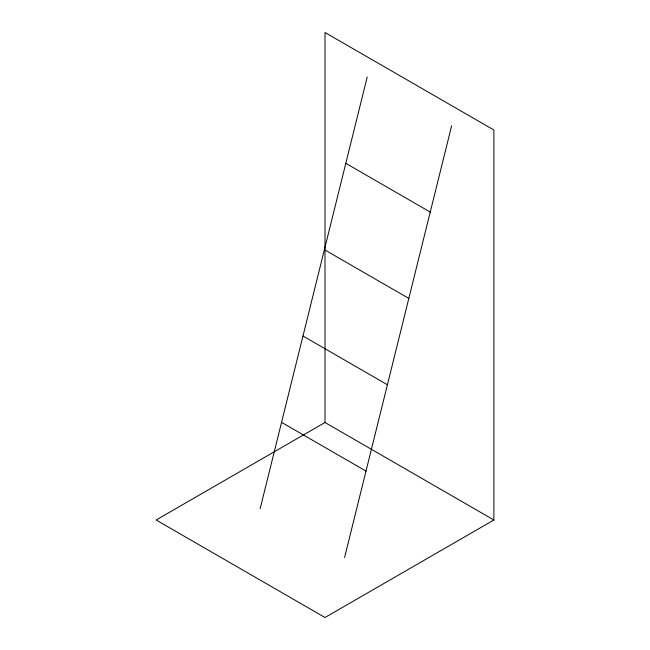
<?xml version="1.0" encoding="UTF-8"?>
<svg xmlns="http://www.w3.org/2000/svg" width="650" height="650" viewBox="0 0 650 650"><rect width="100%" height="100%" fill="white"/><g stroke="black" fill="none" stroke-linecap="round" stroke-linejoin="round"><path stroke-width="0.97" d="M260.154 508.69L367.217 76.993M344.589 557.44L451.652 125.734M325 422.5L156.122 520L325 617.5L493.878 520L493.878 130L325 32.5L325 422.5L493.878 520M345.808 163.329L430.243 212.079M324.391 249.673L408.826 298.423M302.981 336.009L387.416 384.759M281.564 422.354L366.007 471.104"/></g></svg>
